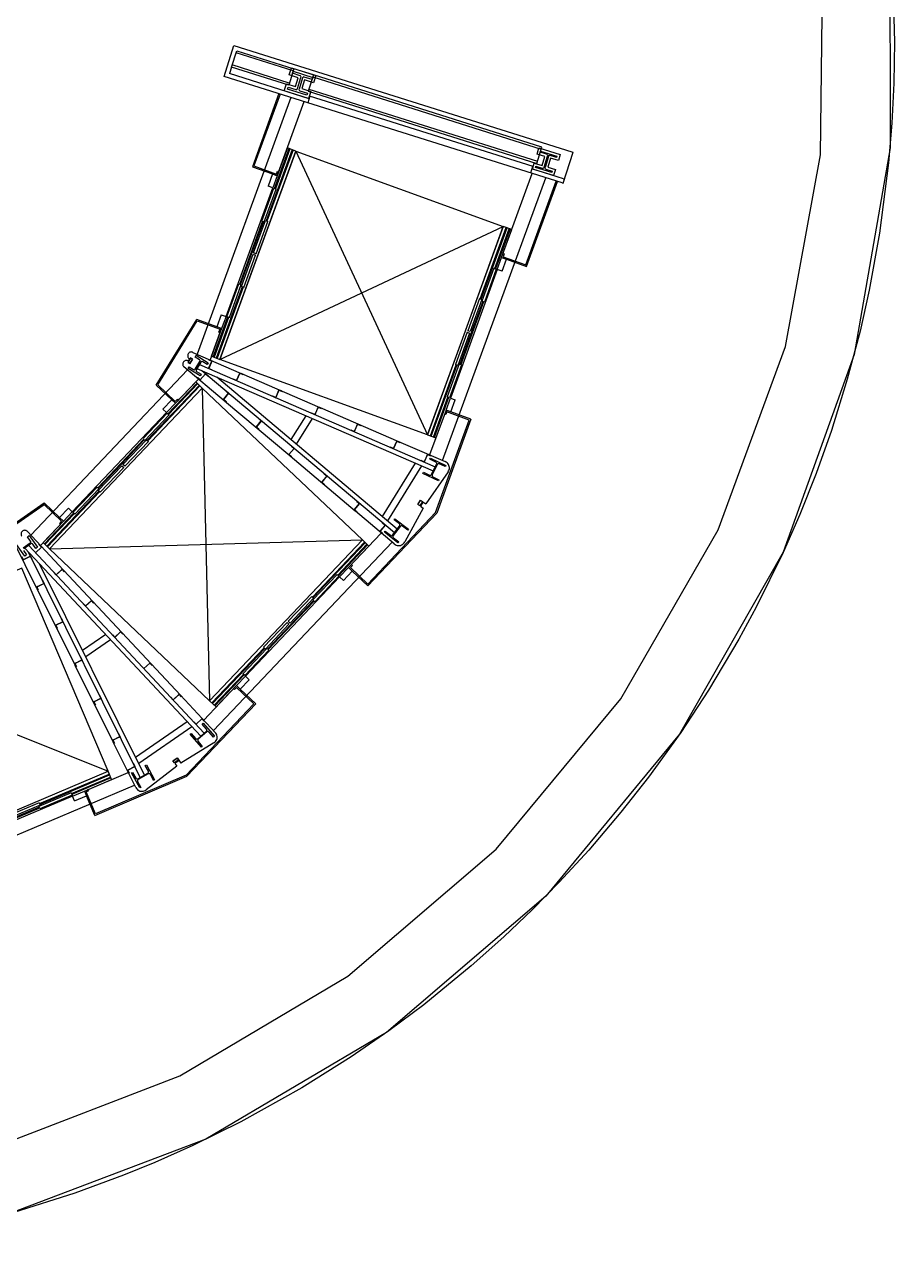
# Model space of a CAD drawing. Extents: x 434377 to 434597, y 4588623 to 4588679.
# Drawn here: x 434505.04 to 434515.2, y 4588623.28 to 4588637.68 of the extents above; entities that cross this region are included whole.
import ezdxf

# ---------------------------------------------------------------- set-up
doc = ezdxf.new("R2010")
doc.units = 0
for name, color, linetype in [('01_A_Ascensor_l', 7, 'Continuous'), ('01_D_ElementsAux_l', 7, 'Continuous'), ('01_D_Envans_l', 7, 'Continuous'), ('01_D_Ocult_l', 7, 'Continuous'), ('01_D_Revestiments_l', 7, 'Continuous'), ('01_E_Mur_p', 7, 'Continuous'), ('01_L_AndanaV2_p', 7, 'Continuous'), ('area', 7, 'Continuous')]:
    doc.layers.add(name, color=color, linetype=linetype)

msp = doc.modelspace()

# ---------------------------------------------------------------- linework, layer by layer
at = {"layer": '01_A_Ascensor_l'}
for p, q in [((434507.96, 4588635.763), (434508.129, 4588636.229)), ((434508.139, 4588636.226), (434507.969, 4588635.76)), ((434508.11, 4588636.236), (434507.991, 4588635.911)), ((434508.208, 4588636.2), (434508.11, 4588636.236)), ((434508.208, 4588636.2), (434507.765, 4588634.982)), ((434508.165, 4588636.216), (434507.862, 4588635.383)), ((434508.175, 4588636.213), (434507.871, 4588635.38)), ((434507.81, 4588635.381), (434507.95, 4588635.766)), ((434507.838, 4588635.371), (434507.979, 4588635.756)), ((434507.95, 4588635.766), (434507.979, 4588635.756)), ((434507.686, 4588635.011), (434507.819, 4588635.378)), ((434507.695, 4588635.008), (434507.829, 4588635.374)), ((434507.715, 4588635.01), (434507.853, 4588635.387)), ((434507.744, 4588635), (434507.881, 4588635.377)), ((434507.819, 4588635.378), (434507.81, 4588635.381)), ((434507.829, 4588635.374), (434507.819, 4588635.378)), ((434507.838, 4588635.371), (434507.829, 4588635.374)), ((434507.853, 4588635.387), (434507.881, 4588635.377)), ((434510.189, 4588634.1), (434510.633, 4588635.317)), ((434510.363, 4588634.473), (434510.667, 4588635.305)), ((434510.373, 4588634.469), (434510.676, 4588635.302)), ((434510.532, 4588634.826), (434510.702, 4588635.292)), ((434510.712, 4588635.289), (434510.542, 4588634.823)), ((434510.613, 4588634.956), (434510.731, 4588635.282)), ((434510.731, 4588635.282), (434510.633, 4588635.317)), ((434507.765, 4588634.982), (434507.321, 4588633.765)), ((434507.553, 4588634.645), (434507.686, 4588635.011)), ((434507.562, 4588634.641), (434507.695, 4588635.008)), ((434507.572, 4588634.616), (434507.709, 4588634.993)), ((434507.6, 4588634.606), (434507.737, 4588634.983)), ((434507.709, 4588634.993), (434507.737, 4588634.983)), ((434507.744, 4588635), (434507.715, 4588635.01)), ((434510.523, 4588634.829), (434510.383, 4588634.444)), ((434510.551, 4588634.819), (434510.411, 4588634.434)), ((434510.523, 4588634.829), (434510.551, 4588634.819)), ((434507.403, 4588634.263), (434507.543, 4588634.648)), ((434507.543, 4588634.648), (434507.553, 4588634.645)), ((434507.553, 4588634.645), (434507.562, 4588634.641)), ((434507.562, 4588634.641), (434507.571, 4588634.638)), ((434507.581, 4588634.613), (434507.278, 4588633.78)), ((434507.591, 4588634.61), (434507.288, 4588633.777)), ((434507.431, 4588634.253), (434507.571, 4588634.638)), ((434507.6, 4588634.606), (434507.572, 4588634.616)), ((434510.354, 4588634.476), (434510.217, 4588634.099)), ((434510.382, 4588634.466), (434510.245, 4588634.089)), ((434510.392, 4588634.441), (434510.259, 4588634.074)), ((434510.402, 4588634.437), (434510.268, 4588634.071)), ((434510.354, 4588634.476), (434510.382, 4588634.466)), ((434510.392, 4588634.441), (434510.383, 4588634.444)), ((434510.402, 4588634.437), (434510.392, 4588634.441)), ((434510.411, 4588634.434), (434510.402, 4588634.437)), ((434507.243, 4588633.793), (434507.412, 4588634.26)), ((434507.422, 4588634.256), (434507.252, 4588633.79)), ((434507.431, 4588634.253), (434507.403, 4588634.263)), ((434507.341, 4588634.126), (434507.207, 4588633.758)), ((434507.223, 4588633.801), (434507.341, 4588634.126)), ((434509.746, 4588632.882), (434510.189, 4588634.1)), ((434510.211, 4588634.082), (434510.073, 4588633.706)), ((434510.239, 4588634.072), (434510.102, 4588633.695)), ((434510.259, 4588634.074), (434510.125, 4588633.708)), ((434510.268, 4588634.071), (434510.135, 4588633.704)), ((434510.211, 4588634.082), (434510.239, 4588634.072)), ((434510.245, 4588634.089), (434510.217, 4588634.099)), ((434507.223, 4588633.801), (434507.321, 4588633.765)), ((434509.78, 4588632.87), (434510.083, 4588633.702)), ((434509.789, 4588632.866), (434510.092, 4588633.699)), ((434510.116, 4588633.711), (434509.976, 4588633.326)), ((434510.144, 4588633.701), (434510.004, 4588633.316)), ((434510.102, 4588633.695), (434510.073, 4588633.706)), ((434510.116, 4588633.711), (434510.125, 4588633.708)), ((434510.125, 4588633.708), (434510.135, 4588633.704)), ((434510.135, 4588633.704), (434510.144, 4588633.701)), ((434506.712, 4588633.128), (434507.054, 4588633.488)), ((434506.8, 4588633.252), (434507.069, 4588633.535)), ((434507.038, 4588633.503), (434506.8, 4588633.252)), ((434507.114, 4588633.43), (434507.038, 4588633.503)), ((434507.114, 4588633.43), (434506.222, 4588632.49)), ((434507.081, 4588633.462), (434506.471, 4588632.819)), ((434507.088, 4588633.455), (434506.478, 4588632.813)), ((434507.061, 4588633.481), (434506.719, 4588633.122)), ((434509.815, 4588632.857), (434509.985, 4588633.323)), ((434509.994, 4588633.319), (434509.825, 4588632.853)), ((434510.004, 4588633.316), (434509.976, 4588633.326)), ((434506.423, 4588632.838), (434506.705, 4588633.135)), ((434506.444, 4588632.817), (434506.727, 4588633.115)), ((434506.705, 4588633.135), (434506.727, 4588633.115)), ((434509.963, 4588633.171), (434509.844, 4588632.846)), ((434506.161, 4588632.548), (434506.43, 4588632.831)), ((434506.169, 4588632.541), (434506.437, 4588632.824)), ((434506.188, 4588632.535), (434506.464, 4588632.826)), ((434506.21, 4588632.515), (434506.486, 4588632.806)), ((434506.437, 4588632.824), (434506.43, 4588632.831)), ((434506.444, 4588632.817), (434506.437, 4588632.824)), ((434506.464, 4588632.826), (434506.486, 4588632.806)), ((434509.746, 4588632.882), (434509.844, 4588632.846)), ((434506.222, 4588632.49), (434505.33, 4588631.55)), ((434505.893, 4588632.265), (434506.161, 4588632.548)), ((434505.899, 4588632.232), (434506.175, 4588632.522)), ((434505.9, 4588632.258), (434506.169, 4588632.541)), ((434505.921, 4588632.211), (434506.197, 4588632.502)), ((434506.175, 4588632.522), (434506.197, 4588632.502)), ((434506.21, 4588632.515), (434506.188, 4588632.535)), ((434505.907, 4588632.225), (434505.297, 4588631.582)), ((434505.914, 4588632.218), (434505.304, 4588631.575)), ((434505.603, 4588631.975), (434505.886, 4588632.272)), ((434505.625, 4588631.954), (434505.907, 4588632.252)), ((434505.886, 4588632.272), (434505.893, 4588632.265)), ((434505.893, 4588632.265), (434505.9, 4588632.258)), ((434505.921, 4588632.211), (434505.899, 4588632.232)), ((434505.9, 4588632.258), (434505.907, 4588632.252)), ((434505.269, 4588631.608), (434505.61, 4588631.968)), ((434505.618, 4588631.961), (434505.276, 4588631.601)), ((434505.625, 4588631.954), (434505.603, 4588631.975)), ((434505.492, 4588631.874), (434505.223, 4588631.59)), ((434505.254, 4588631.623), (434505.492, 4588631.874)), ((434505.254, 4588631.623), (434505.33, 4588631.55)), ((434508.093, 4588630.714), (434508.986, 4588631.654)), ((434508.402, 4588630.987), (434509.012, 4588631.629)), ((434508.409, 4588630.98), (434509.019, 4588631.622)), ((434508.824, 4588631.331), (434509.207, 4588631.735)), ((434509.062, 4588631.582), (434508.986, 4588631.654)), ((434508.698, 4588631.243), (434509.039, 4588631.603)), ((434509.047, 4588631.596), (434508.705, 4588631.236)), ((434508.824, 4588631.331), (434509.062, 4588631.582)), ((434508.691, 4588631.25), (434508.408, 4588630.953)), ((434508.712, 4588631.23), (434508.43, 4588630.932)), ((434508.691, 4588631.25), (434508.712, 4588631.23)), ((434508.394, 4588630.994), (434508.118, 4588630.703)), ((434508.416, 4588630.973), (434508.14, 4588630.682)), ((434508.416, 4588630.946), (434508.147, 4588630.663)), ((434508.423, 4588630.939), (434508.154, 4588630.656)), ((434508.394, 4588630.994), (434508.416, 4588630.973)), ((434508.416, 4588630.946), (434508.408, 4588630.953)), ((434508.423, 4588630.939), (434508.416, 4588630.946)), ((434508.43, 4588630.932), (434508.423, 4588630.939)), ((434507.201, 4588629.774), (434508.093, 4588630.714)), ((434508.106, 4588630.69), (434507.83, 4588630.399)), ((434508.128, 4588630.669), (434507.852, 4588630.378)), ((434508.147, 4588630.663), (434507.879, 4588630.38)), ((434508.154, 4588630.656), (434507.886, 4588630.373)), ((434508.106, 4588630.69), (434508.128, 4588630.669)), ((434508.14, 4588630.682), (434508.118, 4588630.703)), ((434507.227, 4588629.749), (434507.837, 4588630.392)), ((434507.234, 4588629.742), (434507.844, 4588630.385)), ((434507.871, 4588630.387), (434507.589, 4588630.09)), ((434507.893, 4588630.367), (434507.611, 4588630.069)), ((434507.852, 4588630.378), (434507.83, 4588630.399)), ((434507.871, 4588630.387), (434507.879, 4588630.38)), ((434507.879, 4588630.38), (434507.886, 4588630.373)), ((434507.886, 4588630.373), (434507.893, 4588630.367)), ((434507.255, 4588629.723), (434507.596, 4588630.083)), ((434507.604, 4588630.076), (434507.262, 4588629.716)), ((434507.611, 4588630.069), (434507.589, 4588630.09)), ((434507.515, 4588629.953), (434507.132, 4588629.549)), ((434507.515, 4588629.953), (434507.277, 4588629.702)), ((434507.201, 4588629.774), (434507.277, 4588629.702)), ((434504.821, 4588628.445), (434506.014, 4588628.951)), ((434505.213, 4588628.572), (434506.028, 4588628.918)), ((434505.217, 4588628.563), (434506.032, 4588628.909)), ((434505.587, 4588628.689), (434506.043, 4588628.883)), ((434505.737, 4588628.719), (434506.25, 4588628.937)), ((434506.055, 4588628.855), (434506.014, 4588628.951)), ((434506.047, 4588628.874), (434505.591, 4588628.68)), ((434505.737, 4588628.719), (434506.055, 4588628.855)), ((434505.583, 4588628.699), (434505.205, 4588628.538)), ((434505.595, 4588628.671), (434505.217, 4588628.511)), ((434505.583, 4588628.699), (434505.595, 4588628.671)), ((434505.209, 4588628.581), (434504.84, 4588628.425)), ((434505.209, 4588628.529), (434504.85, 4588628.377)), ((434505.221, 4588628.554), (434504.852, 4588628.397)), ((434505.213, 4588628.52), (434504.854, 4588628.368)), ((434505.209, 4588628.529), (434505.205, 4588628.538)), ((434505.209, 4588628.581), (434505.221, 4588628.554)), ((434505.213, 4588628.52), (434505.209, 4588628.529)), ((434505.217, 4588628.511), (434505.213, 4588628.52))]:
    msp.add_line(p, q, dxfattribs=at)
for points in [[(434507.321, 4588633.765), (434508.208, 4588636.2), (434510.633, 4588635.317), (434509.746, 4588632.882)], [(434505.33, 4588631.55), (434507.201, 4588629.774), (434508.986, 4588631.654), (434507.114, 4588633.43)], [(434502.621, 4588630.314), (434503.628, 4588627.939), (434506.014, 4588628.951), (434505.007, 4588631.326)]]:
    msp.add_lwpolyline(points, close=True, dxfattribs=at)
at = {"layer": '01_D_ElementsAux_l'}
for p, q in [((434507.053, 4588633.657), (434509.814, 4588632.461)), ((434507.082, 4588633.704), (434509.838, 4588632.51)), ((434509.36, 4588631.737), (434507.11, 4588633.632)), ((434509.393, 4588631.781), (434507.285, 4588633.556)), ((434508.323, 4588633.106), (434508.15, 4588632.827)), ((434508.397, 4588633.074), (434508.212, 4588632.775)), ((434509.603, 4588632.552), (434509.217, 4588631.929)), ((434509.677, 4588632.52), (434509.279, 4588631.877)), ((434505.04, 4588631.558), (434507.096, 4588629.361)), ((434506.39, 4588628.878), (434505.083, 4588631.513)), ((434505.086, 4588631.59), (434507.138, 4588629.396)), ((434506.439, 4588628.905), (434505.214, 4588631.373)), ((434505.986, 4588630.547), (434505.716, 4588630.36)), ((434506.041, 4588630.488), (434505.752, 4588630.288)), ((434506.939, 4588629.529), (434506.336, 4588629.111)), ((434506.994, 4588629.47), (434506.372, 4588629.039))]:
    msp.add_line(p, q, dxfattribs=at)
at = {"layer": '01_D_Envans_l'}
for p, q in [((434508.177, 4588637.138), (434507.51, 4588637.349)), ((434508.132, 4588636.995), (434507.464, 4588637.206)), ((434508.406, 4588637.066), (434511.077, 4588636.223)), ((434508.361, 4588636.923), (434511.031, 4588636.08))]:
    msp.add_line(p, q, dxfattribs=at)
for points in [[(434507.517, 4588637.373), (434508.185, 4588637.162), (434508.125, 4588636.971), (434507.457, 4588637.182)], [(434508.414, 4588637.09), (434508.353, 4588636.899), (434511.025, 4588636.056), (434511.084, 4588636.247)]]:
    msp.add_lwpolyline(points, close=True, dxfattribs=at)
at = {"layer": '01_D_Ocult_l'}
for p, q in [((434508.149, 4588636.827), (434507.056, 4588633.824)), ((434508.208, 4588636.2), (434509.746, 4588632.882)), ((434509.924, 4588632.582), (434511.128, 4588635.888)), ((434507.321, 4588633.765), (434510.633, 4588635.317)), ((434506.943, 4588633.642), (434505.11, 4588631.711)), ((434507.114, 4588633.43), (434507.201, 4588629.774)), ((434505.33, 4588631.55), (434508.986, 4588631.654)), ((434507.245, 4588629.428), (434509.333, 4588631.628)), ((434502.621, 4588630.314), (434506.014, 4588628.951)), ((434503.53, 4588627.604), (434506.323, 4588628.789))]:
    msp.add_line(p, q, dxfattribs=at)
at = {"layer": '01_D_Revestiments_l'}
for p, q in [((434507.457, 4588637.182), (434507.433, 4588637.106)), ((434508.363, 4588636.812), (434507.433, 4588637.106)), ((434508.414, 4588637.09), (434508.185, 4588637.162)), ((434511.32, 4588635.827), (434507.37, 4588637.073)), ((434508.372, 4588636.841), (434508.348, 4588636.764)), ((434510.981, 4588636.018), (434508.367, 4588636.842)), ((434507.991, 4588635.911), (434508.307, 4588636.777)), ((434511.334, 4588635.823), (434511.448, 4588636.185)), ((434511.434, 4588636.189), (434511.448, 4588636.185)), ((434507.994, 4588635.963), (434508.008, 4588635.958)), ((434510.613, 4588634.956), (434510.97, 4588635.937)), ((434510.975, 4588636.02), (434510.951, 4588635.943)), ((434511.335, 4588635.875), (434510.966, 4588635.991)), ((434507.935, 4588635.932), (434507.884, 4588635.791)), ((434507.935, 4588635.932), (434507.991, 4588635.911)), ((434507.991, 4588635.911), (434507.94, 4588635.77)), ((434511.32, 4588635.827), (434511.334, 4588635.823)), ((434511.335, 4588635.875), (434511.349, 4588635.87)), ((434507.393, 4588634.267), (434507.94, 4588635.77)), ((434507.94, 4588635.77), (434507.884, 4588635.791)), ((434510.562, 4588634.815), (434510.613, 4588634.956)), ((434510.613, 4588634.956), (434510.669, 4588634.936)), ((434510.618, 4588634.795), (434510.669, 4588634.936)), ((434510.63, 4588635.003), (434510.644, 4588634.998)), ((434510.562, 4588634.815), (434510.014, 4588633.312)), ((434510.618, 4588634.795), (434510.562, 4588634.815)), ((434506.575, 4588633.465), (434507.05, 4588634.232)), ((434507.285, 4588634.146), (434507.05, 4588634.232)), ((434507.336, 4588634.287), (434507.285, 4588634.146)), ((434507.336, 4588634.287), (434507.393, 4588634.267)), ((434507.393, 4588634.267), (434507.341, 4588634.126)), ((434507.341, 4588634.126), (434507.285, 4588634.146)), ((434507.31, 4588634.084), (434507.322, 4588634.117)), ((434507.31, 4588634.084), (434507.324, 4588634.079)), ((434507.005, 4588633.846), (434507.57, 4588633.601)), ((434507.372, 4588633.28), (434506.901, 4588633.677)), ((434506.952, 4588633.745), (434506.967, 4588633.77)), ((434506.965, 4588633.754), (434506.956, 4588633.76)), ((434507.212, 4588633.759), (434507.207, 4588633.749)), ((434507.078, 4588633.54), (434507.071, 4588633.531)), ((434507.57, 4588633.601), (434507.567, 4588633.593)), ((434507.573, 4588633.602), (434507.569, 4588633.592)), ((434507.574, 4588633.6), (434507.571, 4588633.591)), ((434507.574, 4588633.6), (434508.488, 4588633.204)), ((434506.575, 4588633.465), (434506.757, 4588633.293)), ((434508.032, 4588633.404), (434508.028, 4588633.394)), ((434506.757, 4588633.293), (434506.653, 4588633.184)), ((434506.8, 4588633.252), (434506.697, 4588633.143)), ((434506.757, 4588633.293), (434506.8, 4588633.252)), ((434506.799, 4588633.273), (434506.824, 4588633.298)), ((434506.824, 4588633.298), (434506.834, 4588633.288)), ((434507.378, 4588633.287), (434507.372, 4588633.28)), ((434507.379, 4588633.286), (434507.372, 4588633.278)), ((434507.381, 4588633.285), (434507.375, 4588633.278)), ((434508.137, 4588632.636), (434507.375, 4588633.278)), ((434508.488, 4588633.204), (434508.484, 4588633.196)), ((434508.491, 4588633.205), (434508.486, 4588633.195)), ((434508.492, 4588633.202), (434508.488, 4588633.194)), ((434508.492, 4588633.202), (434509.406, 4588632.806)), ((434509.963, 4588633.171), (434510.014, 4588633.312)), ((434510.014, 4588633.312), (434510.071, 4588633.292)), ((434510.019, 4588633.151), (434510.071, 4588633.292)), ((434505.595, 4588631.982), (434506.697, 4588633.143)), ((434506.697, 4588633.143), (434506.653, 4588633.184)), ((434509.963, 4588633.171), (434509.772, 4588632.648)), ((434510.254, 4588633.065), (434509.854, 4588631.966)), ((434510.019, 4588633.151), (434509.963, 4588633.171)), ((434510.254, 4588633.065), (434510.019, 4588633.151)), ((434507.762, 4588632.964), (434507.754, 4588632.955)), ((434508.95, 4588633.006), (434508.945, 4588632.996)), ((434509.406, 4588632.806), (434509.402, 4588632.798)), ((434509.408, 4588632.808), (434509.404, 4588632.797)), ((434509.409, 4588632.805), (434509.406, 4588632.797)), ((434509.409, 4588632.805), (434509.954, 4588632.569)), ((434508.142, 4588632.643), (434508.137, 4588632.636)), ((434508.144, 4588632.642), (434508.137, 4588632.633)), ((434508.145, 4588632.64), (434508.14, 4588632.634)), ((434508.902, 4588631.992), (434508.14, 4588632.634)), ((434509.768, 4588632.652), (434509.763, 4588632.642)), ((434509.988, 4588632.45), (434509.729, 4588632.078)), ((434508.526, 4588632.32), (434508.519, 4588632.311)), ((434504.526, 4588631.573), (434505.267, 4588632.087)), ((434505.267, 4588632.087), (434505.448, 4588631.915)), ((434509.692, 4588632.101), (434509.663, 4588632.054)), ((434509.693, 4588632.095), (434509.664, 4588632.048)), ((434509.664, 4588632.048), (434509.698, 4588632.027)), ((434509.668, 4588632.081), (434509.684, 4588632.071)), ((434509.692, 4588632.101), (434509.729, 4588632.078)), ((434505.552, 4588632.024), (434505.448, 4588631.915)), ((434505.492, 4588631.874), (434505.448, 4588631.915)), ((434505.595, 4588631.982), (434505.492, 4588631.874)), ((434505.552, 4588632.024), (434505.595, 4588631.982)), ((434508.907, 4588631.999), (434508.902, 4588631.992)), ((434508.909, 4588631.998), (434508.902, 4588631.989)), ((434508.91, 4588631.996), (434508.905, 4588631.989)), ((434509.358, 4588631.607), (434508.905, 4588631.989)), ((434509.854, 4588631.966), (434509.048, 4588631.117)), ((434509.698, 4588632.027), (434509.48, 4588631.63)), ((434505.471, 4588631.873), (434505.447, 4588631.848)), ((434505.447, 4588631.848), (434505.458, 4588631.837)), ((434505.183, 4588631.086), (434504.909, 4588631.638)), ((434505.072, 4588631.751), (434505.493, 4588631.301)), ((434509.208, 4588631.745), (434509.201, 4588631.737)), ((434505.227, 4588631.589), (434505.219, 4588631.581)), ((434508.72, 4588631.222), (434508.824, 4588631.331)), ((434508.824, 4588631.331), (434508.867, 4588631.289)), ((434505.493, 4588631.301), (434505.486, 4588631.295)), ((434505.496, 4588631.301), (434505.488, 4588631.294)), ((434505.496, 4588631.298), (434505.489, 4588631.292)), ((434505.496, 4588631.298), (434506.176, 4588630.571)), ((434508.72, 4588631.222), (434507.619, 4588630.062)), ((434508.764, 4588631.181), (434508.72, 4588631.222)), ((434508.764, 4588631.181), (434508.867, 4588631.289)), ((434509.048, 4588631.117), (434508.867, 4588631.29)), ((434505.192, 4588631.088), (434505.182, 4588631.083)), ((434505.191, 4588631.09), (434505.183, 4588631.086)), ((434505.193, 4588631.087), (434505.185, 4588631.083)), ((434505.628, 4588630.19), (434505.185, 4588631.083)), ((434505.837, 4588630.936), (434505.829, 4588630.928)), ((434505.414, 4588630.641), (434505.404, 4588630.636)), ((434506.176, 4588630.571), (434506.17, 4588630.565)), ((434506.179, 4588630.571), (434506.171, 4588630.563)), ((434506.179, 4588630.568), (434506.172, 4588630.562)), ((434506.179, 4588630.568), (434506.859, 4588629.841)), ((434505.636, 4588630.193), (434505.627, 4588630.188)), ((434505.636, 4588630.194), (434505.628, 4588630.19)), ((434505.637, 4588630.191), (434505.629, 4588630.187)), ((434506.072, 4588629.295), (434505.629, 4588630.187)), ((434506.52, 4588630.206), (434506.512, 4588630.198)), ((434507.515, 4588629.953), (434507.619, 4588630.062)), ((434507.619, 4588630.062), (434507.662, 4588630.02)), ((434507.559, 4588629.911), (434507.515, 4588629.953)), ((434507.559, 4588629.911), (434507.662, 4588630.02)), ((434507.74, 4588629.739), (434507.559, 4588629.911)), ((434505.859, 4588629.745), (434505.849, 4588629.74)), ((434506.859, 4588629.841), (434506.853, 4588629.834)), ((434506.862, 4588629.84), (434506.854, 4588629.833)), ((434506.862, 4588629.838), (434506.855, 4588629.831)), ((434506.862, 4588629.838), (434507.267, 4588629.404)), ((434506.935, 4588628.891), (434507.74, 4588629.739)), ((434507.129, 4588629.555), (434507.121, 4588629.547)), ((434506.081, 4588629.297), (434506.071, 4588629.292)), ((434506.08, 4588629.299), (434506.072, 4588629.295)), ((434506.082, 4588629.295), (434506.074, 4588629.291)), ((434506.338, 4588628.76), (434506.074, 4588629.291)), ((434507.251, 4588629.282), (434506.866, 4588629.044)), ((434506.839, 4588629.074), (434506.793, 4588629.042)), ((434506.793, 4588629.042), (434506.816, 4588629.009)), ((434506.841, 4588629.079), (434506.796, 4588629.048)), ((434506.811, 4588629.07), (434506.821, 4588629.055)), ((434506.841, 4588629.079), (434506.866, 4588629.044)), ((434505.858, 4588628.434), (434506.935, 4588628.891)), ((434506.255, 4588628.946), (434506.245, 4588628.941)), ((434506.816, 4588629.009), (434506.458, 4588628.732)), ((434505.599, 4588628.661), (434504.126, 4588628.036)), ((434505.599, 4588628.661), (434505.737, 4588628.719)), ((434505.622, 4588628.606), (434505.599, 4588628.661)), ((434505.622, 4588628.606), (434505.76, 4588628.664)), ((434505.737, 4588628.719), (434505.76, 4588628.664)), ((434505.858, 4588628.434), (434505.76, 4588628.664))]:
    msp.add_line(p, q, dxfattribs=at)
for points in [[(434507.37, 4588637.073), (434507.484, 4588637.435), (434511.434, 4588636.189)], [(434508.011, 4588636.871), (434507.7, 4588636.017), (434507.935, 4588635.932)], [(434508.025, 4588636.866), (434507.719, 4588636.026), (434507.982, 4588635.931), (434507.994, 4588635.963)], [(434510.644, 4588634.998), (434510.632, 4588634.965), (434510.895, 4588634.87), (434511.252, 4588635.849)], [(434510.669, 4588634.936), (434510.904, 4588634.85), (434511.266, 4588635.844)], [(434506.799, 4588633.273), (434506.594, 4588633.468), (434507.056, 4588634.214), (434507.322, 4588634.117)], [(434507.006, 4588633.846), (434506.999, 4588633.849), (434506.992, 4588633.85), (434506.984, 4588633.851), (434506.977, 4588633.85), (434506.97, 4588633.847), (434506.963, 4588633.844), (434506.957, 4588633.839), (434506.952, 4588633.834), (434506.949, 4588633.828), (434506.946, 4588633.821), (434506.944, 4588633.813), (434506.944, 4588633.806), (434506.945, 4588633.799), (434506.947, 4588633.791), (434506.951, 4588633.785), (434506.955, 4588633.779), (434506.961, 4588633.774), (434506.967, 4588633.77)], [(434506.952, 4588633.745), (434506.946, 4588633.748), (434506.939, 4588633.751), (434506.932, 4588633.752), (434506.925, 4588633.752), (434506.918, 4588633.75), (434506.911, 4588633.748), (434506.905, 4588633.745), (434506.899, 4588633.74), (434506.895, 4588633.735), (434506.891, 4588633.729), (434506.888, 4588633.722), (434506.887, 4588633.715), (434506.886, 4588633.708), (434506.887, 4588633.701), (434506.889, 4588633.694), (434506.892, 4588633.688), (434506.896, 4588633.682), (434506.901, 4588633.677)], [(434508.858, 4588631.367), (434508.869, 4588631.357), (434508.845, 4588631.332), (434509.048, 4588631.139), (434509.841, 4588631.974), (434510.235, 4588633.056), (434509.972, 4588633.152), (434509.96, 4588633.119), (434509.946, 4588633.124)], [(434509.988, 4588632.45), (434509.994, 4588632.461), (434509.999, 4588632.473), (434510.002, 4588632.486), (434510.002, 4588632.499), (434510.001, 4588632.511), (434509.997, 4588632.524), (434509.992, 4588632.535), (434509.984, 4588632.546), (434509.976, 4588632.555), (434509.965, 4588632.563), (434509.954, 4588632.569)], [(434504.655, 4588631.307), (434504.545, 4588631.568), (434505.266, 4588632.068), (434505.471, 4588631.873)], [(434505.073, 4588631.751), (434505.068, 4588631.756), (434505.062, 4588631.761), (434505.055, 4588631.764), (434505.048, 4588631.766), (434505.041, 4588631.767), (434505.033, 4588631.766), (434505.026, 4588631.764), (434505.019, 4588631.761), (434505.013, 4588631.757), (434505.008, 4588631.752), (434505.003, 4588631.746), (434505, 4588631.739), (434504.998, 4588631.732), (434504.997, 4588631.725), (434504.998, 4588631.717), (434505, 4588631.71), (434505.003, 4588631.703), (434505.007, 4588631.697)], [(434509.358, 4588631.607), (434509.368, 4588631.599), (434509.38, 4588631.594), (434509.392, 4588631.59), (434509.405, 4588631.588), (434509.418, 4588631.589), (434509.431, 4588631.591), (434509.443, 4588631.595), (434509.454, 4588631.602), (434509.464, 4588631.61), (434509.473, 4588631.619), (434509.48, 4588631.63)], [(434507.481, 4588629.916), (434507.492, 4588629.906), (434507.516, 4588629.931), (434507.719, 4588629.739), (434506.926, 4588628.903), (434505.866, 4588628.454), (434505.757, 4588628.711), (434505.789, 4588628.725), (434505.783, 4588628.739)], [(434507.251, 4588629.282), (434507.261, 4588629.29), (434507.27, 4588629.299), (434507.277, 4588629.309), (434507.283, 4588629.321), (434507.287, 4588629.333), (434507.288, 4588629.346), (434507.288, 4588629.358), (434507.285, 4588629.371), (434507.281, 4588629.383), (434507.275, 4588629.394), (434507.267, 4588629.404)], [(434506.338, 4588628.76), (434506.345, 4588628.749), (434506.353, 4588628.739), (434506.363, 4588628.731), (434506.373, 4588628.724), (434506.385, 4588628.719), (434506.398, 4588628.717), (434506.41, 4588628.716), (434506.423, 4588628.717), (434506.436, 4588628.72), (434506.447, 4588628.725), (434506.458, 4588628.732)]]:
    msp.add_lwpolyline(points, dxfattribs=at)
for points in [[(434508.358, 4588636.814), (434508.072, 4588636.904), (434508.098, 4588636.986), (434508.203, 4588636.953), (434508.235, 4588637.056), (434508.13, 4588637.089), (434508.156, 4588637.171), (434508.442, 4588637.081), (434508.416, 4588636.999), (434508.311, 4588637.032), (434508.279, 4588636.929), (434508.384, 4588636.896)], [(434511.221, 4588635.912), (434510.972, 4588635.989), (434510.995, 4588636.06), (434511.086, 4588636.032), (434511.118, 4588636.137), (434511.027, 4588636.165), (434511.049, 4588636.237), (434511.298, 4588636.16), (434511.276, 4588636.088), (434511.184, 4588636.117), (434511.152, 4588636.012), (434511.243, 4588635.983)], [(434506.972, 4588633.715), (434507.003, 4588633.766), (434506.978, 4588633.781), (434506.946, 4588633.73)], [(434506.971, 4588633.717), (434507.001, 4588633.765), (434506.978, 4588633.779), (434506.948, 4588633.731)], [(434507.225, 4588633.642), (434507.188, 4588633.658), (434507.226, 4588633.744), (434507.19, 4588633.759), (434507.19, 4588633.76), (434507.227, 4588633.744), (434507.19, 4588633.658), (434507.225, 4588633.643)], [(434507.182, 4588633.571), (434507.151, 4588633.597), (434507.091, 4588633.525), (434507.061, 4588633.55), (434507.06, 4588633.55), (434507.091, 4588633.524), (434507.151, 4588633.596), (434507.181, 4588633.571)], [(434507.478, 4588633.532), (434507.515, 4588633.516), (434507.552, 4588633.602), (434507.588, 4588633.587), (434507.589, 4588633.588), (434507.552, 4588633.604), (434507.515, 4588633.518), (434507.479, 4588633.533)], [(434507.393, 4588633.394), (434507.423, 4588633.368), (434507.363, 4588633.296), (434507.392, 4588633.271), (434507.392, 4588633.27), (434507.361, 4588633.296), (434507.422, 4588633.368), (434507.392, 4588633.393)], [(434507.937, 4588633.333), (434507.974, 4588633.317), (434508.011, 4588633.404), (434508.047, 4588633.388), (434508.047, 4588633.389), (434508.011, 4588633.405), (434507.973, 4588633.319), (434507.938, 4588633.334)], [(434508.396, 4588633.135), (434508.433, 4588633.119), (434508.47, 4588633.205), (434508.506, 4588633.19), (434508.47, 4588633.206), (434508.432, 4588633.12), (434508.396, 4588633.136)], [(434507.775, 4588633.072), (434507.806, 4588633.046), (434507.745, 4588632.974), (434507.775, 4588632.949), (434507.774, 4588632.948), (434507.744, 4588632.974), (434507.804, 4588633.046), (434507.774, 4588633.071)], [(434508.855, 4588632.936), (434508.892, 4588632.92), (434508.929, 4588633.006), (434508.965, 4588632.991), (434508.965, 4588632.992), (434508.928, 4588633.008), (434508.891, 4588632.921), (434508.855, 4588632.937)], [(434509.314, 4588632.737), (434509.35, 4588632.721), (434509.388, 4588632.808), (434509.423, 4588632.792), (434509.424, 4588632.793), (434509.387, 4588632.809), (434509.35, 4588632.723), (434509.314, 4588632.738)], [(434508.158, 4588632.749), (434508.188, 4588632.724), (434508.128, 4588632.652), (434508.157, 4588632.627), (434508.157, 4588632.626), (434508.126, 4588632.652), (434508.187, 4588632.724), (434508.157, 4588632.749)], [(434509.673, 4588632.582), (434509.71, 4588632.566), (434509.747, 4588632.652), (434509.783, 4588632.637), (434509.746, 4588632.653), (434509.709, 4588632.567), (434509.673, 4588632.583)], [(434508.54, 4588632.427), (434508.571, 4588632.402), (434508.51, 4588632.33), (434508.54, 4588632.305), (434508.539, 4588632.304), (434508.509, 4588632.33), (434508.569, 4588632.401), (434508.539, 4588632.427)], [(434508.922, 4588632.105), (434508.953, 4588632.08), (434508.892, 4588632.008), (434508.922, 4588631.982), (434508.891, 4588632.007), (434508.952, 4588632.079)], [(434509.632, 4588632.068), (434509.664, 4588632.119), (434509.689, 4588632.103), (434509.658, 4588632.052)], [(434509.634, 4588632.068), (434509.664, 4588632.117), (434509.687, 4588632.102), (434509.657, 4588632.054)], [(434509.222, 4588631.853), (434509.252, 4588631.827), (434509.192, 4588631.755), (434509.222, 4588631.73), (434509.221, 4588631.73), (434509.19, 4588631.755), (434509.251, 4588631.827), (434509.221, 4588631.852)], [(434505.192, 4588631.476), (434505.165, 4588631.505), (434505.234, 4588631.569), (434505.207, 4588631.598), (434505.208, 4588631.599), (434505.235, 4588631.569), (434505.167, 4588631.505), (434505.193, 4588631.477)], [(434505.125, 4588631.429), (434505.107, 4588631.465), (434505.023, 4588631.423), (434505.005, 4588631.458), (434505.004, 4588631.457), (434505.022, 4588631.422), (434505.106, 4588631.463), (434505.124, 4588631.429)], [(434505.381, 4588631.275), (434505.408, 4588631.245), (434505.477, 4588631.31), (434505.504, 4588631.281), (434505.504, 4588631.282), (434505.477, 4588631.311), (434505.408, 4588631.247), (434505.382, 4588631.275)], [(434505.247, 4588631.182), (434505.265, 4588631.146), (434505.181, 4588631.104), (434505.198, 4588631.069), (434505.197, 4588631.069), (434505.179, 4588631.105), (434505.264, 4588631.146), (434505.246, 4588631.181)], [(434505.723, 4588630.909), (434505.75, 4588630.88), (434505.819, 4588630.944), (434505.845, 4588630.916), (434505.846, 4588630.917), (434505.819, 4588630.946), (434505.75, 4588630.882), (434505.723, 4588630.91)], [(434505.469, 4588630.734), (434505.487, 4588630.698), (434505.403, 4588630.656), (434505.42, 4588630.621), (434505.402, 4588630.657), (434505.486, 4588630.698), (434505.469, 4588630.733)], [(434506.064, 4588630.544), (434506.091, 4588630.515), (434506.16, 4588630.579), (434506.187, 4588630.551), (434506.16, 4588630.581), (434506.091, 4588630.516), (434506.065, 4588630.545)], [(434505.692, 4588630.286), (434505.71, 4588630.25), (434505.625, 4588630.208), (434505.643, 4588630.173), (434505.642, 4588630.173), (434505.624, 4588630.209), (434505.708, 4588630.251), (434505.691, 4588630.286)], [(434506.406, 4588630.179), (434506.433, 4588630.15), (434506.502, 4588630.214), (434506.528, 4588630.186), (434506.529, 4588630.186), (434506.502, 4588630.215), (434506.433, 4588630.151), (434506.406, 4588630.18)], [(434505.914, 4588629.838), (434505.932, 4588629.802), (434505.848, 4588629.76), (434505.865, 4588629.726), (434505.864, 4588629.725), (434505.846, 4588629.761), (434505.931, 4588629.803), (434505.913, 4588629.838)], [(434506.747, 4588629.814), (434506.774, 4588629.785), (434506.843, 4588629.849), (434506.87, 4588629.82), (434506.871, 4588629.821), (434506.843, 4588629.85), (434506.775, 4588629.786), (434506.748, 4588629.815)], [(434507.015, 4588629.528), (434507.042, 4588629.499), (434507.111, 4588629.563), (434507.137, 4588629.534), (434507.138, 4588629.535), (434507.111, 4588629.564), (434507.042, 4588629.5), (434507.015, 4588629.529)], [(434506.136, 4588629.39), (434506.154, 4588629.354), (434506.07, 4588629.313), (434506.087, 4588629.278), (434506.086, 4588629.277), (434506.069, 4588629.313), (434506.153, 4588629.355), (434506.135, 4588629.39)], [(434506.31, 4588629.04), (434506.328, 4588629.004), (434506.244, 4588628.962), (434506.261, 4588628.927), (434506.26, 4588628.927), (434506.243, 4588628.962), (434506.327, 4588629.004), (434506.309, 4588629.039)], [(434506.772, 4588629.073), (434506.822, 4588629.107), (434506.839, 4588629.082), (434506.789, 4588629.048)], [(434506.774, 4588629.072), (434506.821, 4588629.105), (434506.837, 4588629.083), (434506.79, 4588629.05)]]:
    msp.add_lwpolyline(points, close=True, dxfattribs=at)
at = {"layer": '01_E_Mur_p'}
for points in [[(434509.239, 4588649.012), (434511.106, 4588647.423), (434512.672, 4588645.537), (434513.89, 4588643.409), (434514.724, 4588641.103), (434515.149, 4588638.688), (434515.152, 4588636.236), (434514.733, 4588633.82), (434513.905, 4588631.513), (434512.692, 4588629.382), (434511.131, 4588627.491), (434509.268, 4588625.897), (434507.158, 4588624.648), (434504.865, 4588623.78), (434502.457, 4588623.319), (434500.005, 4588623.28), (434497.583, 4588623.663)], [(434497.949, 4588624.398), (434500.206, 4588624.069), (434502.487, 4588624.128), (434504.724, 4588624.573), (434506.854, 4588625.39), (434508.814, 4588626.557), (434510.548, 4588628.04), (434512.005, 4588629.795), (434513.143, 4588631.772), (434513.929, 4588633.914), (434514.341, 4588636.157), (434514.366, 4588638.438), (434514.004, 4588640.691), (434513.265, 4588642.849), (434512.171, 4588644.851), (434510.753, 4588646.638), (434509.053, 4588648.158)]]:
    msp.add_lwpolyline(points, dxfattribs=at)
at = {"layer": '01_L_AndanaV2_p'}
msp.add_lwpolyline([(434515.184, 4588638.171), (434515.203, 4588637.478), (434515.196, 4588636.994), (434515.173, 4588636.524), (434515.135, 4588636.062), (434515.031, 4588635.241), (434514.909, 4588634.573), (434514.802, 4588634.096), (434514.653, 4588633.533), (434514.467, 4588632.932), (434514.288, 4588632.431), (434514.097, 4588631.95), (434513.902, 4588631.507), (434513.587, 4588630.867), (434513.386, 4588630.495), (434513.032, 4588629.899), (434512.707, 4588629.405), (434512.33, 4588628.882), (434512.007, 4588628.471), (434511.632, 4588628.029), (434511.285, 4588627.652), (434510.974, 4588627.335), (434510.64, 4588627.016), (434510.259, 4588626.676), (434509.702, 4588626.222), (434509.294, 4588625.917), (434508.855, 4588625.613), (434508.279, 4588625.251), (434507.565, 4588624.852), (434507.003, 4588624.575), (434506.559, 4588624.377), (434506.196, 4588624.229), (434505.625, 4588624.018), (434504.911, 4588623.793)], dxfattribs=at)
at = {"layer": 'area'}
for points in [[(434508.176, 4588637.133), (434508.405, 4588637.061), (434508.397, 4588637.036), (434508.306, 4588637.065), (434508.3, 4588637.066), (434508.294, 4588637.064), (434508.29, 4588637.06), (434508.287, 4588637.055), (434508.246, 4588636.924), (434508.245, 4588636.918), (434508.247, 4588636.912), (434508.251, 4588636.908), (434508.256, 4588636.905), (434508.346, 4588636.876), (434508.338, 4588636.851), (434508.109, 4588636.924), (434508.117, 4588636.948), (434508.208, 4588636.92), (434508.214, 4588636.919), (434508.22, 4588636.921), (434508.224, 4588636.925), (434508.227, 4588636.93), (434508.268, 4588637.061), (434508.269, 4588637.067), (434508.267, 4588637.073), (434508.263, 4588637.077), (434508.258, 4588637.08), (434508.168, 4588637.109)], [(434511.069, 4588636.2), (434511.26, 4588636.14), (434511.256, 4588636.126), (434511.182, 4588636.149), (434511.176, 4588636.15), (434511.171, 4588636.149), (434511.165, 4588636.146), (434511.161, 4588636.142), (434511.159, 4588636.137), (434511.12, 4588636.009), (434511.119, 4588636.002), (434511.121, 4588635.996), (434511.125, 4588635.99), (434511.131, 4588635.987), (434511.205, 4588635.964), (434511.201, 4588635.949), (434511.01, 4588636.009), (434511.014, 4588636.023), (434511.088, 4588636), (434511.094, 4588635.999), (434511.099, 4588636), (434511.105, 4588636.003), (434511.109, 4588636.007), (434511.111, 4588636.012), (434511.151, 4588636.14), (434511.152, 4588636.147), (434511.149, 4588636.153), (434511.145, 4588636.159), (434511.139, 4588636.162), (434511.065, 4588636.185)], [(434507.043, 4588633.812), (434507.184, 4588633.724), (434507.172, 4588633.705), (434507.12, 4588633.737), (434507.114, 4588633.739), (434507.108, 4588633.739), (434507.103, 4588633.736), (434507.099, 4588633.732), (434507.045, 4588633.644), (434507.043, 4588633.639), (434507.043, 4588633.633), (434507.045, 4588633.627), (434507.049, 4588633.623), (434507.101, 4588633.591), (434507.089, 4588633.571), (434506.948, 4588633.659), (434506.96, 4588633.678), (434507.012, 4588633.646), (434507.018, 4588633.644), (434507.024, 4588633.644), (434507.029, 4588633.647), (434507.033, 4588633.651), (434507.087, 4588633.739), (434507.089, 4588633.744), (434507.089, 4588633.75), (434507.087, 4588633.756), (434507.083, 4588633.76), (434507.031, 4588633.792)], [(434509.781, 4588632.611), (434509.961, 4588632.524), (434509.954, 4588632.511), (434509.885, 4588632.544), (434509.878, 4588632.546), (434509.871, 4588632.545), (434509.865, 4588632.541), (434509.861, 4588632.536), (434509.802, 4588632.415), (434509.8, 4588632.408), (434509.801, 4588632.401), (434509.805, 4588632.395), (434509.81, 4588632.391), (434509.88, 4588632.358), (434509.874, 4588632.344), (434509.694, 4588632.431), (434509.7, 4588632.445), (434509.77, 4588632.411), (434509.777, 4588632.409), (434509.784, 4588632.41), (434509.79, 4588632.414), (434509.794, 4588632.419), (434509.853, 4588632.54), (434509.855, 4588632.545), (434509.854, 4588632.551), (434509.852, 4588632.556), (434509.849, 4588632.561), (434509.844, 4588632.564), (434509.774, 4588632.598)], [(434509.366, 4588631.901), (434509.524, 4588631.779), (434509.515, 4588631.767), (434509.453, 4588631.815), (434509.447, 4588631.818), (434509.44, 4588631.818), (434509.433, 4588631.816), (434509.428, 4588631.811), (434509.346, 4588631.705), (434509.343, 4588631.699), (434509.343, 4588631.692), (434509.345, 4588631.685), (434509.35, 4588631.68), (434509.411, 4588631.633), (434509.402, 4588631.621), (434509.244, 4588631.743), (434509.253, 4588631.755), (434509.314, 4588631.708), (434509.32, 4588631.705), (434509.327, 4588631.704), (434509.334, 4588631.707), (434509.339, 4588631.711), (434509.421, 4588631.817), (434509.424, 4588631.823), (434509.425, 4588631.83), (434509.422, 4588631.837), (434509.418, 4588631.842), (434509.356, 4588631.89)], [(434507.126, 4588629.512), (434507.256, 4588629.36), (434507.244, 4588629.35), (434507.194, 4588629.409), (434507.189, 4588629.413), (434507.182, 4588629.415), (434507.175, 4588629.414), (434507.169, 4588629.411), (434507.067, 4588629.324), (434507.063, 4588629.319), (434507.061, 4588629.312), (434507.062, 4588629.305), (434507.065, 4588629.299), (434507.115, 4588629.24), (434507.104, 4588629.23), (434506.974, 4588629.382), (434506.985, 4588629.391), (434507.036, 4588629.333), (434507.041, 4588629.329), (434507.048, 4588629.327), (434507.055, 4588629.328), (434507.061, 4588629.331), (434507.163, 4588629.418), (434507.167, 4588629.423), (434507.169, 4588629.43), (434507.168, 4588629.437), (434507.165, 4588629.443), (434507.114, 4588629.502)], [(434506.462, 4588629.027), (434506.558, 4588628.851), (434506.545, 4588628.844), (434506.508, 4588628.912), (434506.504, 4588628.917), (434506.5, 4588628.92), (434506.494, 4588628.921), (434506.488, 4588628.921), (434506.483, 4588628.919), (434506.366, 4588628.854), (434506.361, 4588628.85), (434506.358, 4588628.843), (434506.357, 4588628.837), (434506.359, 4588628.83), (434506.396, 4588628.762), (434506.383, 4588628.755), (434506.286, 4588628.93), (434506.3, 4588628.937), (434506.337, 4588628.869), (434506.341, 4588628.864), (434506.348, 4588628.861), (434506.354, 4588628.86), (434506.361, 4588628.862), (434506.479, 4588628.927), (434506.484, 4588628.931), (434506.487, 4588628.938), (434506.488, 4588628.944), (434506.486, 4588628.951), (434506.448, 4588629.019)]]:
    msp.add_lwpolyline(points, close=True, dxfattribs=at)
for points in [[(434505.02, 4588631.561), (434505.105, 4588631.621), (434505.11, 4588631.627), (434505.111, 4588631.634), (434505.109, 4588631.641), (434505.074, 4588631.692), (434505.093, 4588631.705), (434505.188, 4588631.568), (434505.169, 4588631.555), (434505.134, 4588631.605), (434505.13, 4588631.609), (434505.124, 4588631.611), (434505.118, 4588631.611), (434505.113, 4588631.609), (434505.028, 4588631.55)], [(434505.024, 4588631.529), (434505.059, 4588631.479), (434505.04, 4588631.466), (434504.945, 4588631.602)]]:
    msp.add_lwpolyline(points, dxfattribs=at)

doc.saveas('drawing.dxf')
